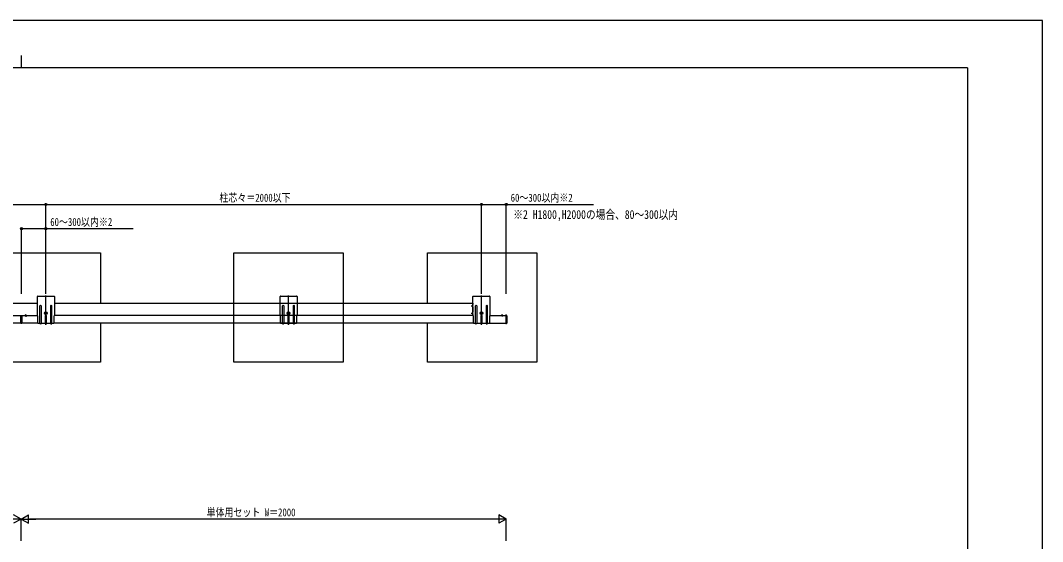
# Model space of a CAD drawing. Units: millimetres, scale not verified. Extents: x -4205 to 4205, y -2970 to 2970.
# Drawn here: x -7 to 4205, y 823 to 2970 of the extents above; entities that cross this region are included whole.
import ezdxf
from ezdxf.enums import TextEntityAlignment as Align

# ---------------------------------------------------------------- set-up
doc = ezdxf.new("R2010")
doc.units = ezdxf.units.MM
doc.header["$LTSCALE"] = 10
for name, color, linetype in [('0-1_USER1', 3, 'Continuous'), ('0-2_YKK_A1', 4, 'Continuous'), ('0-3_YKK_D', 6, 'Continuous'), ('0-4_YKK_ZWAK', 7, 'Continuous')]:
    doc.layers.add(name, color=color, linetype=linetype)
doc.styles.add('ＭＳ ゴシック', font='')
doc.styles.get('ＭＳ ゴシック').set_extended_font_data('MS Gothic')

msp = doc.modelspace()

# ---------------------------------------------------------------- linework, layer by layer
at = {"layer": '0-2_YKK_A1'}
for p, q in [((62.52, 1753.15), (62.52, 1832.65)), ((64.02, 1834.15), (131.02, 1834.15)), ((97.52, 1715.95), (97.52, 1836.8)), ((132.52, 1832.65), (132.52, 1753.15)), ((1062.52, 1753.15), (1062.52, 1832.65)), ((1064.02, 1834.15), (1131.02, 1834.15)), ((1097.52, 1715.95), (1097.52, 1836.8)), ((1132.52, 1832.65), (1132.52, 1753.15)), ((1857.52, 1753.15), (1857.52, 1832.65)), ((1859.02, 1834.15), (1926.02, 1834.15)), ((1892.52, 1715.95), (1892.52, 1836.8)), ((1927.52, 1832.65), (1927.52, 1753.15)), ((62.52, 1804.15), (-1866.48, 1804.15)), ((73.02, 1720.65), (73.02, 1793.65)), ((78.02, 1793.65), (78.02, 1720.65)), ((117.02, 1793.65), (117.02, 1720.65)), ((122.02, 1720.65), (122.02, 1793.65)), ((1856.52, 1804.15), (132.52, 1804.15)), ((1073.02, 1720.65), (1073.02, 1793.65)), ((1078.02, 1793.65), (1078.02, 1720.65)), ((1117.02, 1793.65), (1117.02, 1720.65)), ((1122.02, 1720.65), (1122.02, 1793.65)), ((1849.52, 1793.84), (1858.3, 1793.84)), ((1856.52, 1788.46), (1856.52, 1769.22)), ((1857.01, 1787.94), (1857.52, 1787.94)), ((1857.52, 1787.94), (1857.52, 1799.74)), ((1857.52, 1757.94), (1857.52, 1769.74)), ((1868.02, 1720.65), (1868.02, 1793.65)), ((1873.02, 1793.65), (1873.02, 1720.65)), ((1912.02, 1793.65), (1912.02, 1720.65)), ((1917.02, 1720.65), (1917.02, 1793.65)), ((-1867.48, 1754.15), (-5.48, 1754.15)), ((-5.48, 1722.15), (-5.48, 1754.15)), ((-4.98, 1753.63), (-4.98, 1754.34)), ((-4.98, 1722.66), (-4.98, 1753.63)), ((-4.7, 1754.64), (-2.98, 1754.75)), ((-2.98, 1719.84), (-2.98, 1756.22)), ((-2.98, 1754.75), (-1.26, 1754.64)), ((-0.98, 1754.34), (-0.98, 1753.63)), ((-0.98, 1753.63), (-0.98, 1722.66)), ((-0.48, 1754.15), (62.52, 1754.15)), ((-0.48, 1722.15), (-0.48, 1754.15)), ((18.12, 1754.15), (10.92, 1754.15)), ((12.47, 1756.11), (13.37, 1754.3)), ((14.52, 1753.69), (13.37, 1754.3)), ((14.52, 1757.65), (14.52, 1748.49)), ((14.52, 1753.69), (15.66, 1754.3)), ((16.57, 1756.11), (15.66, 1754.3)), ((62.52, 1753.15), (64.52, 1753.15)), ((64.52, 1720.65), (64.52, 1753.15)), ((90.22, 1764.15), (104.82, 1764.15)), ((95.02, 1752.85), (95.02, 1720.65)), ((97.52, 1759.9), (97.52, 1768.4)), ((98.96, 1764.63), (99.92, 1764.63)), ((100.02, 1720.65), (100.02, 1752.85)), ((130.52, 1753.15), (130.52, 1720.65)), ((130.52, 1753.15), (132.52, 1753.15)), ((1856.52, 1754.15), (132.52, 1754.15)), ((1062.52, 1753.15), (1064.52, 1753.15)), ((1064.52, 1720.65), (1064.52, 1753.15)), ((1095.02, 1752.85), (1095.02, 1720.65)), ((1098.96, 1764.63), (1099.92, 1764.63)), ((1100.02, 1720.65), (1100.02, 1752.85)), ((1130.52, 1753.15), (1130.52, 1720.65)), ((1130.52, 1753.15), (1132.52, 1753.15)), ((1849.52, 1763.84), (1859.02, 1763.84)), ((1857.01, 1757.94), (1857.52, 1757.94)), ((1857.52, 1753.15), (1859.52, 1753.15)), ((1859.52, 1720.65), (1859.52, 1753.15)), ((1885.22, 1764.15), (1899.82, 1764.15)), ((1890.02, 1752.85), (1890.02, 1720.65)), ((1892.52, 1759.9), (1892.52, 1768.4)), ((1893.96, 1764.63), (1894.92, 1764.63)), ((1895.02, 1720.65), (1895.02, 1752.85)), ((1925.52, 1753.15), (1925.52, 1720.65)), ((1925.52, 1753.15), (1927.52, 1753.15)), ((1927.52, 1753.99), (1992.52, 1753.99)), ((1981.12, 1753.99), (1973.92, 1753.99)), ((1975.47, 1755.95), (1976.37, 1754.14)), ((1977.52, 1753.53), (1976.37, 1754.14)), ((1977.52, 1757.49), (1977.52, 1749.46)), ((1977.52, 1753.53), (1978.66, 1754.14)), ((1979.57, 1755.95), (1978.66, 1754.14)), ((1992.52, 1754.19), (1992.52, 1721.79)), ((1992.82, 1754.49), (1996.08, 1754.29)), ((1995.02, 1719.43), (1995.02, 1757.95)), ((1997.02, 1753.29), (1997.02, 1751.08)), ((1997.02, 1751.08), (1997.02, 1750.81)), ((1997.02, 1750.81), (1997.02, 1725.17)), ((-5.48, 1722.15), (-1869.48, 1722.15)), ((-4.98, 1721.95), (-4.98, 1722.66)), ((-0.98, 1722.66), (-0.98, 1721.95)), ((64.52, 1722.15), (-0.48, 1722.15)), ((73.02, 1720.65), (64.52, 1720.65)), ((77.02, 1719.65), (74.02, 1719.65)), ((95.02, 1720.65), (78.02, 1720.65)), ((96.02, 1719.65), (99.02, 1719.65)), ((117.02, 1720.65), (100.02, 1720.65)), ((118.02, 1719.65), (121.02, 1719.65)), ((130.52, 1720.65), (122.02, 1720.65)), ((1859.52, 1722.15), (130.52, 1722.15)), ((1073.02, 1720.65), (1064.52, 1720.65)), ((1077.02, 1719.65), (1074.02, 1719.65)), ((1095.02, 1720.65), (1078.02, 1720.65)), ((1096.02, 1719.65), (1099.02, 1719.65)), ((1117.02, 1720.65), (1100.02, 1720.65)), ((1118.02, 1719.65), (1121.02, 1719.65)), ((1130.52, 1720.65), (1122.02, 1720.65)), ((1868.02, 1720.65), (1859.52, 1720.65)), ((1872.02, 1719.65), (1869.02, 1719.65)), ((1890.02, 1720.65), (1873.02, 1720.65)), ((1891.02, 1719.65), (1894.02, 1719.65)), ((1912.02, 1720.65), (1895.02, 1720.65)), ((1913.02, 1719.65), (1916.02, 1719.65)), ((1925.52, 1720.65), (1917.02, 1720.65)), ((1925.52, 1721.99), (1992.52, 1721.99)), ((1992.82, 1721.49), (1996.08, 1721.69)), ((1997.02, 1725.17), (1997.02, 1724.9)), ((1997.02, 1724.9), (1997.02, 1722.69))]:
    msp.add_line(p, q, dxfattribs=at)
for points in [[(-127.98, 1804.15), (-127.98, 2012.15), (322.02, 2012.15), (322.02, 1804.15)], [(1670.42, 1804.15), (1670.42, 2012.15), (2120.42, 2012.15), (2120.42, 1562.15), (1670.42, 1562.15), (1670.42, 1722.15)], [(1854.91, 1796.34), (1857.69, 1794.99), (1858.3, 1793.84)], [(1854.91, 1791.34), (1857.69, 1792.7), (1858.3, 1793.84)], [(1857.52, 1804.65), (1856.52, 1804.65), (1856.52, 1799.22)], [(1857.01, 1787.94), (1857.01, 1799.74), (1857.52, 1799.74)], [(1857.01, 1757.94), (1857.01, 1769.74), (1857.52, 1769.74)], [(96.08, 1763.67), (95.12, 1763.67), (95.12, 1764.63), (96.08, 1764.63)], [(97.04, 1765.59), (97.04, 1766.55), (98, 1766.55), (98, 1765.59)], [(98, 1762.71), (98, 1761.75), (97.04, 1761.75), (97.04, 1762.71)], [(99.92, 1764.63), (99.92, 1763.67), (98.96, 1763.67)], [(1096.08, 1763.67), (1095.12, 1763.67), (1095.12, 1764.63), (1096.08, 1764.63)], [(1097.04, 1765.59), (1097.04, 1766.55), (1098, 1766.55), (1098, 1765.59)], [(1098, 1762.71), (1098, 1761.75), (1097.04, 1761.75), (1097.04, 1762.71)], [(1099.92, 1764.63), (1099.92, 1763.67), (1098.96, 1763.67)], [(1854.91, 1766.34), (1857.69, 1764.99), (1858.3, 1763.84)], [(1854.91, 1761.34), (1857.69, 1762.7), (1858.3, 1763.84)], [(1856.52, 1758.46), (1856.52, 1753.65), (1857.52, 1753.65)], [(1891.08, 1763.67), (1890.12, 1763.67), (1890.12, 1764.63), (1891.08, 1764.63)], [(1892.04, 1765.59), (1892.04, 1766.55), (1893, 1766.55), (1893, 1765.59)], [(1893, 1762.71), (1893, 1761.75), (1892.04, 1761.75), (1892.04, 1762.71)], [(1894.92, 1764.63), (1894.92, 1763.67), (1893.96, 1763.67)], [(322.02, 1722.15), (322.02, 1562.15), (-127.98, 1562.15), (-127.98, 1722.15)], [(-1.26, 1721.65), (-2.98, 1721.55), (-4.7, 1721.65)]]:
    msp.add_lwpolyline(points, dxfattribs=at)
msp.add_lwpolyline([(1322.52, 1562.15), (872.52, 1562.15), (872.52, 2012.15), (1322.52, 2012.15)], close=True, dxfattribs=at)
for centre in [(97.52, 1764.15), (1097.52, 1764.15), (1892.52, 1764.15)]:
    msp.add_circle(centre, 5.3, dxfattribs=at)
for centre, radius, start, end in [((64.02, 1832.65), 1.5, 90, 180), ((131.02, 1832.65), 1.5, 0, 90), ((1064.02, 1832.65), 1.5, 90, 180), ((1131.02, 1832.65), 1.5, 0, 90), ((1859.02, 1832.65), 1.5, 90, 180), ((1926.02, 1832.65), 1.5, 0, 90), ((75.52, 1793.65), 2.5, 0, 180), ((119.52, 1793.65), 2.5, 0, 180), ((1075.52, 1793.65), 2.5, 0, 180), ((1119.52, 1793.65), 2.5, 0, 180), ((1862.75, 1793.84), 8.23, 134.2189, 225.7811), ((1862.75, 1763.84), 8.23, 134.2189, 225.7811), ((1870.52, 1793.65), 2.5, 0, 180), ((1914.52, 1793.65), 2.5, 0, 180), ((-4.68, 1754.34), 0.3, 93.5, 180), ((-1.28, 1754.34), 0.3, 0, 86.5), ((10.92, 1754.3), 0.154, 152.71904, 270), ((14.52, 1752.45), 4.2, 27.28096, 152.71904), ((18.12, 1754.3), 0.154, 270, 27.28096), ((97.52, 1752.85), 2.5, 0, 180), ((96.08, 1765.59), 0.96, 270, 0), ((96.08, 1762.71), 0.96, 0, 90), ((98.96, 1765.59), 0.96, 180, 270), ((98.96, 1762.71), 0.96, 90, 180), ((1097.52, 1752.85), 2.5, 0, 180), ((1096.08, 1765.59), 0.96, 270, 0), ((1096.08, 1762.71), 0.96, 0, 90), ((1098.96, 1765.59), 0.96, 180, 270), ((1098.96, 1762.71), 0.96, 90, 180), ((1892.52, 1752.85), 2.5, 0, 180), ((1891.08, 1765.59), 0.96, 270, 0), ((1891.08, 1762.71), 0.96, 0, 90), ((1893.96, 1765.59), 0.96, 180, 270), ((1893.96, 1762.71), 0.96, 90, 180), ((1973.92, 1754.14), 0.154, 152.71904, 270), ((1977.52, 1752.29), 4.2, 27.28096, 152.71904), ((1981.12, 1754.14), 0.154, 270, 27.28096), ((1992.82, 1754.19), 0.3, 90, 180), ((1996.02, 1753.29), 1, 0, 86.5), ((-4.68, 1721.95), 0.3, 180, 266.5), ((-1.28, 1721.95), 0.3, 273.5, 0), ((74.02, 1720.65), 1, 180, 270), ((77.02, 1720.65), 1, 270, 0), ((96.02, 1720.65), 1, 180, 270), ((99.02, 1720.65), 1, 270, 0), ((118.02, 1720.65), 1, 180, 270), ((121.02, 1720.65), 1, 270, 0), ((1074.02, 1720.65), 1, 180, 270), ((1077.02, 1720.65), 1, 270, 0), ((1096.02, 1720.65), 1, 180, 270), ((1099.02, 1720.65), 1, 270, 0), ((1118.02, 1720.65), 1, 180, 270), ((1121.02, 1720.65), 1, 270, 0), ((1869.02, 1720.65), 1, 180, 270), ((1872.02, 1720.65), 1, 270, 0), ((1891.02, 1720.65), 1, 180, 270), ((1894.02, 1720.65), 1, 270, 0), ((1913.02, 1720.65), 1, 180, 270), ((1916.02, 1720.65), 1, 270, 0), ((1992.82, 1721.79), 0.3, 180, 270), ((1996.02, 1722.69), 1, 273.5, 0)]:
    msp.add_arc(centre, radius, start, end, dxfattribs=at)
at = {"layer": '0-3_YKK_D'}
for p, q in [((-1902.48, 2212.15), (97.52, 2212.15)), ((97.52, 1844.15), (97.52, 2213.15)), ((97.52, 1844.15), (97.52, 2213.15)), ((97.52, 2212.15), (1892.52, 2212.15)), ((1892.52, 1844.15), (1892.52, 2213.15)), ((1892.52, 1844.15), (1892.52, 2213.15)), ((1995.02, 1844.15), (1995.02, 2213.15)), ((-2.98, 1844.15), (-2.98, 2113.15)), ((97.52, 1844.15), (97.52, 2113.15)), ((-4.98, 915.65), (-35.29, 933.15)), ((-4.98, 915.65), (25.33, 933.15)), ((25.33, 898.15), (25.33, 933.15)), ((1995.02, 915.65), (1964.71, 933.15)), ((1964.71, 933.15), (1964.71, 898.15)), ((-4.98, 915.65), (-65.6, 915.65)), ((-4.98, 915.65), (-35.29, 898.15)), ((-4.98, 825.65), (-4.98, 916.65)), ((-4.98, 825.65), (-4.98, 916.65)), ((-4.98, 915.65), (25.33, 898.15)), ((-4.98, 915.65), (55.64, 915.65)), ((1960.02, 915.65), (30.02, 915.65)), ((1995.02, 915.65), (1934.4, 915.65)), ((1995.02, 915.65), (1964.71, 898.15)), ((1995.02, 825.65), (1995.02, 916.65))]:
    msp.add_line(p, q, dxfattribs=at)
for points in [[(1892.52, 2212.15), (1995.02, 2212.15), (2354.82, 2212.15)], [(-2.98, 2112.15), (97.52, 2112.15), (457.32, 2112.15)]]:
    msp.add_lwpolyline(points, dxfattribs=at)
for centre in [(97.52, 2212.15), (97.52, 2212.15), (1892.52, 2212.15), (1892.52, 2212.15), (1995.02, 2212.15), (-2.98, 2112.15), (97.52, 2112.15)]:
    msp.add_circle(centre, 4.25, dxfattribs=at)
at = {"layer": '0-4_YKK_ZWAK'}
for p, q in [((-4.98, 2825), (-4.98, 2775)), ((3895.02, 2775), (-3904.98, 2775)), ((3895.02, 2775), (3895.02, -2525))]:
    msp.add_line(p, q, dxfattribs=at)
msp.add_lwpolyline([(-4205, -2970), (4205, -2970), (4205, 2970), (-4205, 2970)], close=True, dxfattribs=at)

# ---------------------------------------------------------------- texts
at = {"layer": '0-1_USER1', "style": 'ＭＳ ゴシック', "width": 0.8}
msp.add_text('※2 H1800,H2000の場合、80～300以内', height=36.66, dxfattribs=at).set_placement((2023.86, 2141.01), align=Align.BOTTOM_LEFT)
at = {"layer": '0-3_YKK_D', "style": 'ＭＳ ゴシック', "width": 0.8}
for s, p in [('柱芯々＝2000以下', (812.62, 2213.15)), ('60～300以内※2', (2013.02, 2213.15)), ('60～300以内※2', (115.52, 2113.15)), ('単体用セット W＝2000', (759.82, 916.65))]:
    msp.add_text(s, height=32.99, dxfattribs=at).set_placement(p, align=Align.BOTTOM_LEFT)

doc.saveas('drawing.dxf')
